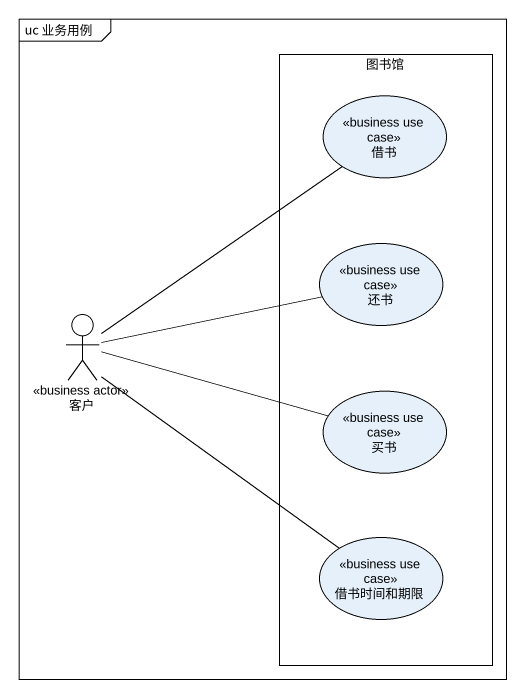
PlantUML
@startuml
mainframe uc 业务用例
rectangle 图书馆 {
  usecase 借书 <<business use case>>
  usecase 还书 <<business use case>>
  usecase 买书 <<business use case>>
  usecase 借书时间和期限 <<business use case>>
}
actor 客户 <<business actor>>
客户 -up- 借书
客户 -right- 还书
客户 -right- 买书
客户 -- 借书时间和期限
@enduml
